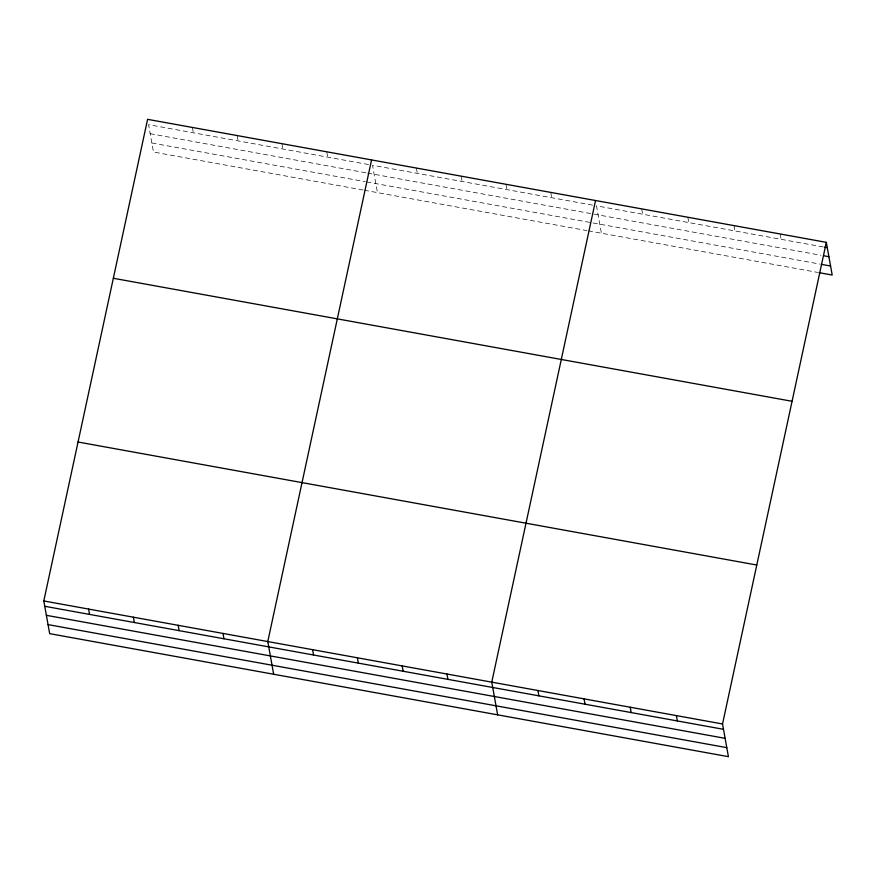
<?xml version="1.0" encoding="UTF-8"?>
<svg xmlns="http://www.w3.org/2000/svg" width="876" height="876" viewBox="0 0 876 876"><rect width="100%" height="100%" fill="white"/><g stroke="black" fill="none" stroke-linecap="round" stroke-linejoin="round"><path stroke-width="0.66" stroke-dasharray="4.38 3.29" d="M368.577 164.546L148.548 124.666L153.464 152.03L362.96 189.993M592.559 205.137L372.53 165.268L377.446 192.621M823.32 246.966L596.512 205.86L601.429 233.224M150.168 133.7L366.245 172.857M367.57 173.098L820.987 255.277M151.844 142.996L365.281 181.682M366.606 181.923L820.024 264.103M364.274 190.234L586.942 230.596M588.256 230.826L817.691 272.414M780.166 233.98L781.118 239.323M734.011 225.614L734.975 230.957M687.857 217.248L688.821 222.592M641.703 208.882L642.666 214.226M550.752 192.402L551.716 197.735M505.956 184.278L506.919 189.621M461.159 176.164L462.123 181.507M416.363 168.05L417.326 173.382M326.77 151.811L327.733 157.143M281.973 143.686L282.937 149.029M237.177 135.572L238.141 140.905M192.381 127.447L193.344 132.791"/><path stroke-width="1.31" d="M826.32 242.345L722.536 723.97L728.416 756.667L49.68 633.655L43.8 600.958L147.584 119.333L826.32 242.345L832.2 275.042L819.016 272.655M371.566 159.925L267.782 641.55L273.662 674.246M595.549 200.516L491.764 682.141L497.645 714.849M824.644 247.207L827.273 247.678M823.626 255.759L828.904 256.712M821.349 264.344L830.579 266.019M113.332 278.272L792.068 401.285M78.052 442.019L756.776 565.031M43.8 600.958L722.536 723.97M44.764 606.291L723.488 729.303M46.384 615.324L725.12 738.337M48.06 624.621L726.784 747.644M676.382 715.604L677.334 720.948M630.227 707.239L631.18 712.582M584.073 698.873L585.026 704.216M537.919 690.507L538.871 695.851M446.968 674.027L447.932 679.36M402.172 665.902L403.135 671.246M357.375 657.788L358.339 663.132M312.579 649.674L313.542 655.007M222.986 633.436L223.949 638.768M178.189 625.311L179.153 630.654M133.393 617.197L134.357 622.529M88.596 609.072L89.56 614.415"/></g></svg>
